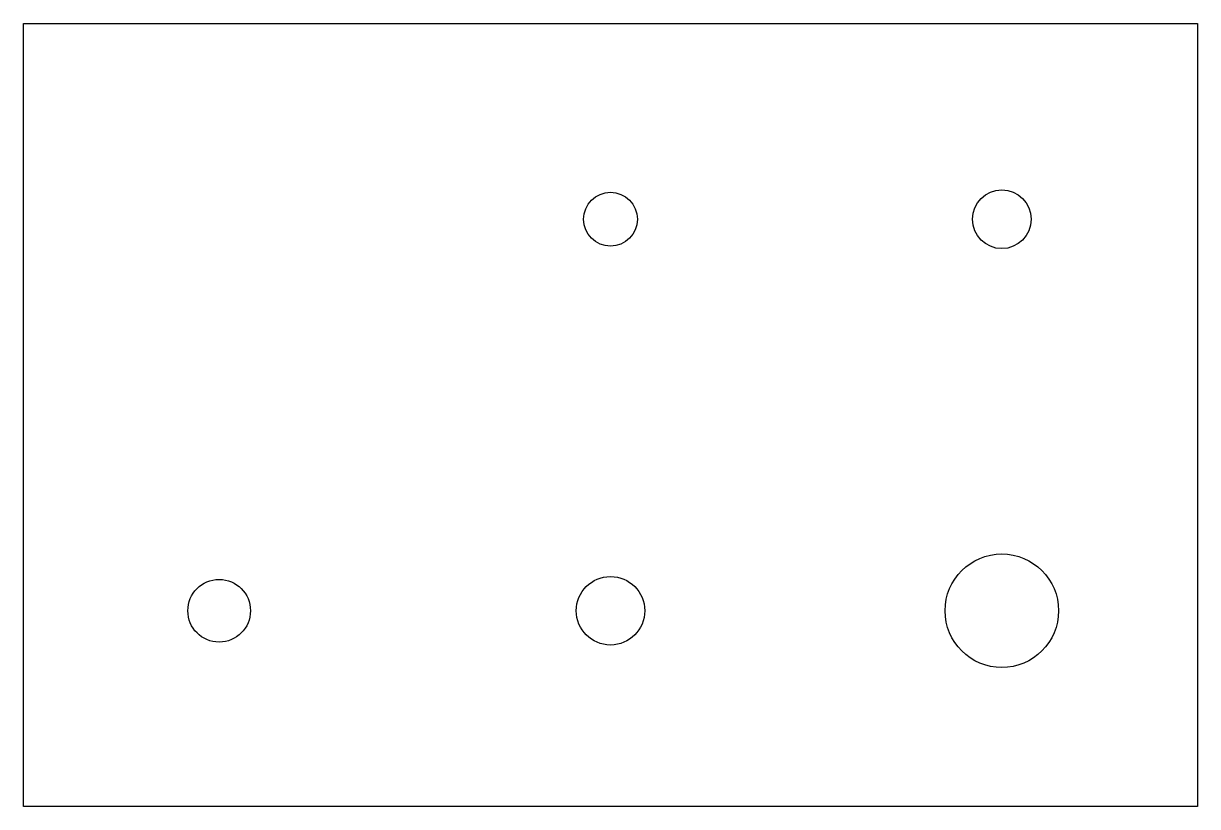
# Model space of a CAD drawing. Header units: millimetres. Extents: x 0 to 60, y 0 to 40.
import ezdxf

# ---------------------------------------------------------------- set-up
doc = ezdxf.new("R2010")
doc.units = ezdxf.units.MM
doc.layers.get('0').update_dxf_attribs({"linetype": 'CONTINUOUS'})

msp = doc.modelspace()

# ---------------------------------------------------------------- linework, layer by layer
msp.add_lwpolyline([(60, 0), (0, 0), (0, 40), (60, 40)], close=True)
for centre, radius in [((30, 30), 1.375), ((50, 30), 1.5), ((50, 10), 2.9), ((10, 10), 1.6), ((30, 10), 1.75)]:
    msp.add_circle(centre, radius)

doc.saveas('drawing.dxf')
